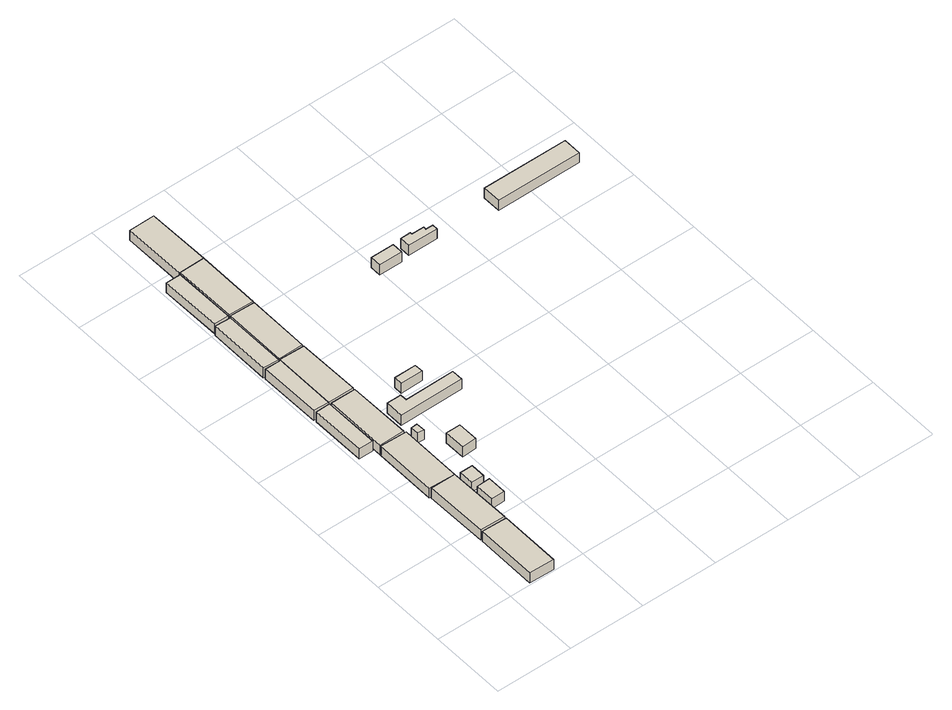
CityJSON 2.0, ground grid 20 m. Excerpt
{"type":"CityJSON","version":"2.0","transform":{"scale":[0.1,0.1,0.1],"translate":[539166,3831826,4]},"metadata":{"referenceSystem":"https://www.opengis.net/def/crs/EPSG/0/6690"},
"CityObjects":{
"building1":{"type":"Building","attributes":{"計測周辺長":45.01,"1/2500図郭":83,"区名":"住之江区","町丁目名称":"南港中２丁目","街区番号":7,"class":"3003","usage":"431","storeysAboveGround":1,"BuildingDetailAttribute.buildingRoofEdgeArea":104.06,"BuildingDetailAttribute.buildingStructureType":"610","BuildingDetailAttribute.buildingStructureOrgType":"2","BuildingDetailAttribute.detailedUsage":"1740","BuildingDetailAttribute.specifiedBuildingCoverageRate":0.6,"BuildingDetailAttribute.surveyYear":2017,"BuildingHighTideRiskAttribute.description":"1","BuildingHighTideRiskAttribute.rank":"2","BuildingHighTideRiskAttribute.depth":1.27,"BuildingIDAttribute.prefecture":"27","BuildingIDAttribute.city":"27125"},"geometry":[{"type":"Solid","lod":"1","boundaries":[[[[0,1,2,3]],[[2,4,5,3]],[[1,6,4,2]],[[0,7,6,1]],[[3,5,7,0]],[[4,6,7,5]]]]}]},
"building2":{"type":"Building","attributes":{"計測周辺長":45.75,"1/2500図郭":83,"区名":"住之江区","町丁目名称":"南港中２丁目","街区番号":7,"class":"3003","usage":"431","storeysAboveGround":1,"BuildingDetailAttribute.buildingRoofEdgeArea":106.44,"BuildingDetailAttribute.buildingStructureType":"610","BuildingDetailAttribute.buildingStructureOrgType":"2","BuildingDetailAttribute.detailedUsage":"1740","BuildingDetailAttribute.specifiedBuildingCoverageRate":0.6,"BuildingDetailAttribute.surveyYear":2017,"BuildingHighTideRiskAttribute.description":"1","BuildingHighTideRiskAttribute.rank":"2","BuildingHighTideRiskAttribute.depth":1.27,"BuildingIDAttribute.prefecture":"27","BuildingIDAttribute.city":"27125"},"geometry":[{"type":"Solid","lod":"1","boundaries":[[[[8,9,10,11]],[[10,12,13,11]],[[9,14,12,10]],[[8,15,14,9]],[[11,13,15,8]],[[12,14,15,13]]]]}]},
"building3":{"type":"Building","attributes":{"計測周辺長":38.35,"1/2500図郭":83,"区名":"住之江区","町丁目名称":"南港中２丁目","街区番号":8,"class":"3003","usage":"431","storeysAboveGround":1,"BuildingDetailAttribute.buildingRoofEdgeArea":58.03,"BuildingDetailAttribute.buildingStructureType":"610","BuildingDetailAttribute.buildingStructureOrgType":"2","BuildingDetailAttribute.detailedUsage":"1740","BuildingDetailAttribute.specifiedBuildingCoverageRate":0.6,"BuildingDetailAttribute.surveyYear":2017,"BuildingHighTideRiskAttribute.description":"1","BuildingHighTideRiskAttribute.rank":"2","BuildingHighTideRiskAttribute.depth":1.26,"BuildingIDAttribute.prefecture":"27","BuildingIDAttribute.city":"27125"},"geometry":[{"type":"Solid","lod":"1","boundaries":[[[[16,17,18,19]],[[18,20,21,19]],[[17,22,20,18]],[[16,23,22,17]],[[19,21,23,16]],[[20,22,23,21]]]]}]},
"building4":{"type":"Building","attributes":{"計測周辺長":46.01,"1/2500図郭":83,"区名":"住之江区","町丁目名称":"南港中２丁目","街区番号":7,"class":"3003","usage":"431","storeysAboveGround":1,"BuildingDetailAttribute.buildingRoofEdgeArea":109.75,"BuildingDetailAttribute.buildingStructureType":"610","BuildingDetailAttribute.buildingStructureOrgType":"2","BuildingDetailAttribute.detailedUsage":"1740","BuildingDetailAttribute.specifiedBuildingCoverageRate":0.6,"BuildingDetailAttribute.surveyYear":2017,"BuildingHighTideRiskAttribute.description":"1","BuildingHighTideRiskAttribute.rank":"2","BuildingHighTideRiskAttribute.depth":1.28,"BuildingIDAttribute.prefecture":"27","BuildingIDAttribute.city":"27125"},"geometry":[{"type":"Solid","lod":"1","boundaries":[[[[24,25,26,11]],[[26,27,13,11]],[[25,28,27,26]],[[24,29,28,25]],[[11,13,29,24]],[[27,28,29,13]]]]}]},
"building5":{"type":"Building","attributes":{"計測周辺長":16.92,"1/2500図郭":83,"区名":"住之江区","町丁目名称":"南港中２丁目","街区番号":7,"class":"3001","usage":"422","storeysAboveGround":1,"BuildingDetailAttribute.buildingRoofEdgeArea":17.44,"BuildingDetailAttribute.buildingStructureType":"610","BuildingDetailAttribute.buildingStructureOrgType":"2","BuildingDetailAttribute.detailedUsage":"1402","BuildingDetailAttribute.specifiedBuildingCoverageRate":0.6,"BuildingDetailAttribute.surveyYear":2017,"BuildingHighTideRiskAttribute.description":"1","BuildingHighTideRiskAttribute.rank":"2","BuildingHighTideRiskAttribute.depth":1.27,"BuildingIDAttribute.prefecture":"27","BuildingIDAttribute.city":"27125"},"geometry":[{"type":"Solid","lod":"1","boundaries":[[[[30,31,32,33]],[[32,34,35,33]],[[31,36,34,32]],[[30,37,36,31]],[[33,35,37,30]],[[34,36,37,35]]]]}]},
"building6":{"type":"Building","attributes":{"計測周辺長":14.26,"1/2500図郭":83,"区名":"住之江区","町丁目名称":"南港中２丁目","街区番号":7,"class":"3003","usage":"422","storeysAboveGround":1,"BuildingDetailAttribute.buildingRoofEdgeArea":12.64,"BuildingDetailAttribute.buildingStructureType":"610","BuildingDetailAttribute.buildingStructureOrgType":"2","BuildingDetailAttribute.detailedUsage":"1402","BuildingDetailAttribute.specifiedBuildingCoverageRate":0.6,"BuildingDetailAttribute.surveyYear":2017,"BuildingHighTideRiskAttribute.description":"1","BuildingHighTideRiskAttribute.rank":"2","BuildingHighTideRiskAttribute.depth":1.27,"BuildingIDAttribute.prefecture":"27","BuildingIDAttribute.city":"27125"},"geometry":[{"type":"Solid","lod":"1","boundaries":[[[[38,39,40,41]],[[40,42,43,41]],[[39,44,42,40]],[[38,45,44,39]],[[41,43,45,38]],[[42,44,45,43]]]]}]},
"building7":{"type":"Building","attributes":{"計測周辺長":40.51,"1/2500図郭":83,"区名":"住之江区","町丁目名称":"南港中２丁目","街区番号":8,"class":"3003","usage":"431","storeysAboveGround":1,"BuildingDetailAttribute.buildingRoofEdgeArea":66.5,"BuildingDetailAttribute.buildingStructureType":"610","BuildingDetailAttribute.buildingStructureOrgType":"2","BuildingDetailAttribute.detailedUsage":"1740","BuildingDetailAttribute.specifiedBuildingCoverageRate":0.6,"BuildingDetailAttribute.surveyYear":2017,"BuildingHighTideRiskAttribute.description":"1","BuildingHighTideRiskAttribute.rank":"2","BuildingHighTideRiskAttribute.depth":1.31,"BuildingIDAttribute.prefecture":"27","BuildingIDAttribute.city":"27125"},"geometry":[{"type":"Solid","lod":"1","boundaries":[[[[46,47,48,49]],[[48,50,51,49]],[[47,52,50,48]],[[46,53,52,47]],[[49,51,53,46]],[[50,52,53,51]]]]}]},
"building8":{"type":"Building","attributes":{"計測周辺長":45.5,"1/2500図郭":83,"区名":"住之江区","町丁目名称":"南港中２丁目","街区番号":7,"class":"3003","usage":"431","storeysAboveGround":1,"BuildingDetailAttribute.buildingRoofEdgeArea":105.62,"BuildingDetailAttribute.buildingStructureType":"610","BuildingDetailAttribute.buildingStructureOrgType":"2","BuildingDetailAttribute.detailedUsage":"1740","BuildingDetailAttribute.specifiedBuildingCoverageRate":0.6,"BuildingDetailAttribute.surveyYear":2017,"BuildingHighTideRiskAttribute.description":"1","BuildingHighTideRiskAttribute.rank":"2","BuildingHighTideRiskAttribute.depth":1.26,"BuildingIDAttribute.prefecture":"27","BuildingIDAttribute.city":"27125"},"geometry":[{"type":"Solid","lod":"1","boundaries":[[[[54,55,56,57]],[[56,58,59,57]],[[55,60,58,56]],[[54,61,60,55]],[[57,59,61,54]],[[58,60,61,59]]]]}]},
"building9":{"type":"Building","attributes":{"class":"3003","BuildingDetailAttribute.specifiedBuildingCoverageRate":0.6,"BuildingDetailAttribute.surveyYear":2017,"BuildingHighTideRiskAttribute.description":"1","BuildingHighTideRiskAttribute.rank":"2","BuildingHighTideRiskAttribute.depth":1.38,"BuildingIDAttribute.prefecture":"27","BuildingIDAttribute.city":"27125"},"geometry":[{"type":"Solid","lod":"1","boundaries":[[[[62,63,64,65]],[[64,66,67,65]],[[63,68,66,64]],[[62,69,68,63]],[[65,67,69,62]],[[66,68,69,67]]]]}]},
"building10":{"type":"Building","attributes":{"計測周辺長":40.52,"1/2500図郭":83,"区名":"住之江区","町丁目名称":"南港中２丁目","街区番号":8,"class":"3003","usage":"431","storeysAboveGround":1,"BuildingDetailAttribute.buildingRoofEdgeArea":65.06,"BuildingDetailAttribute.buildingStructureType":"610","BuildingDetailAttribute.buildingStructureOrgType":"2","BuildingDetailAttribute.detailedUsage":"1740","BuildingDetailAttribute.specifiedBuildingCoverageRate":0.6,"BuildingDetailAttribute.surveyYear":2017,"BuildingHighTideRiskAttribute.description":"1","BuildingHighTideRiskAttribute.rank":"2","BuildingHighTideRiskAttribute.depth":1.25,"BuildingIDAttribute.prefecture":"27","BuildingIDAttribute.city":"27125"},"geometry":[{"type":"Solid","lod":"1","boundaries":[[[[70,71,72,73]],[[72,74,75,73]],[[71,76,74,72]],[[70,77,76,71]],[[73,75,77,70]],[[74,76,77,75]]]]}]},
"building11":{"type":"Building","attributes":{"計測周辺長":46.01,"1/2500図郭":83,"区名":"住之江区","町丁目名称":"南港中２丁目","街区番号":7,"class":"3003","usage":"431","storeysAboveGround":1,"BuildingDetailAttribute.buildingRoofEdgeArea":108.5,"BuildingDetailAttribute.buildingStructureType":"610","BuildingDetailAttribute.buildingStructureOrgType":"2","BuildingDetailAttribute.detailedUsage":"1740","BuildingDetailAttribute.specifiedBuildingCoverageRate":0.6,"BuildingDetailAttribute.surveyYear":2017,"BuildingHighTideRiskAttribute.description":"1","BuildingHighTideRiskAttribute.rank":"2","BuildingHighTideRiskAttribute.depth":1.31,"BuildingIDAttribute.prefecture":"27","BuildingIDAttribute.city":"27125"},"geometry":[{"type":"Solid","lod":"1","boundaries":[[[[78,79,80,46,49]],[[46,53,51,49]],[[80,81,53,46]],[[79,82,81,80]],[[78,83,82,79]],[[49,51,83,78]],[[53,81,82,83,51]]]]}]},
"building12":{"type":"Building","attributes":{"class":"3003","BuildingDetailAttribute.specifiedBuildingCoverageRate":0.6,"BuildingDetailAttribute.surveyYear":2017,"BuildingHighTideRiskAttribute.description":"1","BuildingHighTideRiskAttribute.rank":"2","BuildingHighTideRiskAttribute.depth":1.31,"BuildingIDAttribute.prefecture":"27","BuildingIDAttribute.city":"27125"},"geometry":[{"type":"Solid","lod":"1","boundaries":[[[[84,85,86,87]],[[86,88,89,87]],[[85,90,88,86]],[[84,91,90,85]],[[87,89,91,84]],[[88,90,91,89]]]]}]},
"building13":{"type":"Building","attributes":{"計測周辺長":39.5,"1/2500図郭":83,"区名":"住之江区","町丁目名称":"南港中２丁目","街区番号":8,"class":"3003","usage":"431","storeysAboveGround":1,"BuildingDetailAttribute.buildingRoofEdgeArea":60,"BuildingDetailAttribute.buildingStructureType":"610","BuildingDetailAttribute.buildingStructureOrgType":"2","BuildingDetailAttribute.detailedUsage":"1740","BuildingDetailAttribute.specifiedBuildingCoverageRate":0.6,"BuildingDetailAttribute.surveyYear":2017,"BuildingHighTideRiskAttribute.description":"1","BuildingHighTideRiskAttribute.rank":"2","BuildingHighTideRiskAttribute.depth":1.04,"BuildingIDAttribute.prefecture":"27","BuildingIDAttribute.city":"27125"},"geometry":[{"type":"Solid","lod":"1","boundaries":[[[[92,93,94,95]],[[94,96,97,95]],[[93,98,96,94]],[[92,99,98,93]],[[95,97,99,92]],[[96,98,99,97]]]]}]},
"building14":{"type":"Building","attributes":{"計測周辺長":45.76,"1/2500図郭":83,"区名":"住之江区","町丁目名称":"南港中２丁目","街区番号":7,"class":"3003","usage":"431","storeysAboveGround":1,"BuildingDetailAttribute.buildingRoofEdgeArea":106.47,"BuildingDetailAttribute.buildingStructureType":"610","BuildingDetailAttribute.buildingStructureOrgType":"2","BuildingDetailAttribute.detailedUsage":"1740","BuildingDetailAttribute.specifiedBuildingCoverageRate":0.6,"BuildingDetailAttribute.surveyYear":2017,"BuildingHighTideRiskAttribute.description":"1","BuildingHighTideRiskAttribute.rank":"2","BuildingHighTideRiskAttribute.depth":1.25,"BuildingIDAttribute.prefecture":"27","BuildingIDAttribute.city":"27125"},"geometry":[{"type":"Solid","lod":"1","boundaries":[[[[100,101,102,103]],[[102,104,105,103]],[[101,106,104,102]],[[100,107,106,101]],[[103,105,107,100]],[[104,106,107,105]]]]}]},
"building15":{"type":"Building","attributes":{"計測周辺長":43,"1/2500図郭":83,"区名":"住之江区","町丁目名称":"南港中２丁目","街区番号":7,"class":"3001","usage":"422","storeysAboveGround":1,"BuildingDetailAttribute.buildingRoofEdgeArea":56.81,"BuildingDetailAttribute.buildingStructureType":"610","BuildingDetailAttribute.buildingStructureOrgType":"2","BuildingDetailAttribute.detailedUsage":"1402","BuildingDetailAttribute.specifiedBuildingCoverageRate":0.6,"BuildingDetailAttribute.surveyYear":2017,"BuildingHighTideRiskAttribute.description":"1","BuildingHighTideRiskAttribute.rank":"2","BuildingHighTideRiskAttribute.depth":1.31,"BuildingIDAttribute.prefecture":"27","BuildingIDAttribute.city":"27125"},"geometry":[{"type":"Solid","lod":"1","boundaries":[[[[108,109,110,111,112,113]],[[112,114,115,113]],[[111,116,114,112]],[[110,117,116,111]],[[109,118,117,110]],[[108,119,118,109]],[[113,115,119,108]],[[114,116,117,118,119,115]]]]}]},
"building16":{"type":"Building","attributes":{"計測周辺長":46.26,"1/2500図郭":83,"区名":"住之江区","町丁目名称":"南港中２丁目","街区番号":7,"class":"3003","usage":"431","storeysAboveGround":1,"BuildingDetailAttribute.buildingRoofEdgeArea":108.09,"BuildingDetailAttribute.buildingStructureType":"610","BuildingDetailAttribute.buildingStructureOrgType":"2","BuildingDetailAttribute.detailedUsage":"1740","BuildingDetailAttribute.specifiedBuildingCoverageRate":0.6,"BuildingDetailAttribute.surveyYear":2017,"BuildingHighTideRiskAttribute.description":"1","BuildingHighTideRiskAttribute.rank":"2","BuildingHighTideRiskAttribute.depth":1.04,"BuildingIDAttribute.prefecture":"27","BuildingIDAttribute.city":"27125"},"geometry":[{"type":"Solid","lod":"1","boundaries":[[[[120,121,122,123]],[[122,124,125,123]],[[121,126,124,122]],[[120,127,126,121]],[[123,125,127,120]],[[124,126,127,125]]]]}]},
"building17":{"type":"Building","attributes":{"計測周辺長":15.86,"1/2500図郭":83,"区名":"住之江区","町丁目名称":"南港中２丁目","街区番号":7,"class":"3003","usage":"422","storeysAboveGround":1,"BuildingDetailAttribute.buildingRoofEdgeArea":12.56,"BuildingDetailAttribute.buildingStructureType":"610","BuildingDetailAttribute.buildingStructureOrgType":"2","BuildingDetailAttribute.detailedUsage":"1402","BuildingDetailAttribute.specifiedBuildingCoverageRate":0.6,"BuildingDetailAttribute.surveyYear":2017,"BuildingHighTideRiskAttribute.description":"1","BuildingHighTideRiskAttribute.rank":"2","BuildingHighTideRiskAttribute.depth":1.35,"BuildingIDAttribute.prefecture":"27","BuildingIDAttribute.city":"27125"},"geometry":[{"type":"Solid","lod":"1","boundaries":[[[[128,129,130,131]],[[130,132,133,131]],[[129,134,132,130]],[[128,135,134,129]],[[131,133,135,128]],[[132,134,135,133]]]]}]},
"building18":{"type":"Building","attributes":{"計測周辺長":46.5,"1/2500図郭":83,"区名":"住之江区","町丁目名称":"南港中２丁目","街区番号":7,"class":"3003","usage":"431","storeysAboveGround":1,"BuildingDetailAttribute.buildingRoofEdgeArea":111.38,"BuildingDetailAttribute.buildingStructureType":"610","BuildingDetailAttribute.buildingStructureOrgType":"2","BuildingDetailAttribute.detailedUsage":"1740","BuildingDetailAttribute.specifiedBuildingCoverageRate":0.6,"BuildingDetailAttribute.surveyYear":2017,"BuildingHighTideRiskAttribute.description":"1","BuildingHighTideRiskAttribute.rank":"2","BuildingHighTideRiskAttribute.depth":1.01,"BuildingIDAttribute.prefecture":"27","BuildingIDAttribute.city":"27125"},"geometry":[{"type":"Solid","lod":"1","boundaries":[[[[136,120,123,137,138]],[[137,139,140,138]],[[123,125,139,137]],[[120,127,125,123]],[[136,141,127,120]],[[138,140,141,136]],[[139,125,127,141,140]]]]}]},
"building19":{"type":"Building","attributes":{"class":"3001","BuildingDetailAttribute.specifiedBuildingCoverageRate":0.6,"BuildingDetailAttribute.surveyYear":2017,"BuildingHighTideRiskAttribute.description":"1","BuildingHighTideRiskAttribute.rank":"2","BuildingHighTideRiskAttribute.depth":0.692,"BuildingIDAttribute.prefecture":"27","BuildingIDAttribute.city":"27125"},"geometry":[{"type":"Solid","lod":"1","boundaries":[[[[142,143,144,145]],[[144,146,147,145]],[[143,148,146,144]],[[142,149,148,143]],[[145,147,149,142]],[[146,148,149,147]]]]}]},
"building20":{"type":"Building","attributes":{"計測周辺長":20.95,"1/2500図郭":83,"区名":"住之江区","町丁目名称":"南港中２丁目","街区番号":7,"class":"3001","usage":"422","storeysAboveGround":1,"BuildingDetailAttribute.buildingRoofEdgeArea":16.7,"BuildingDetailAttribute.buildingStructureType":"610","BuildingDetailAttribute.buildingStructureOrgType":"2","BuildingDetailAttribute.detailedUsage":"1402","BuildingDetailAttribute.specifiedBuildingCoverageRate":0.6,"BuildingDetailAttribute.surveyYear":2017,"BuildingHighTideRiskAttribute.description":"1","BuildingHighTideRiskAttribute.rank":"2","BuildingHighTideRiskAttribute.depth":0.702,"BuildingIDAttribute.prefecture":"27","BuildingIDAttribute.city":"27125"},"geometry":[{"type":"Solid","lod":"1","boundaries":[[[[150,151,152,153,154,155,156,157]],[[156,158,159,157]],[[155,160,158,156]],[[154,161,160,155]],[[153,162,161,154]],[[152,163,162,153]],[[151,164,163,152]],[[150,165,164,151]],[[157,159,165,150]],[[158,160,161,162,163,164,165,159]]]]}]},
"building21":{"type":"Building","attributes":{"計測周辺長":54.28,"1/2500図郭":83,"区名":"住之江区","町丁目名称":"南港中２丁目","街区番号":7,"class":"3003","usage":"422","storeysAboveGround":1,"BuildingDetailAttribute.buildingRoofEdgeArea":107.59,"BuildingDetailAttribute.buildingStructureType":"610","BuildingDetailAttribute.buildingStructureOrgType":"2","BuildingDetailAttribute.detailedUsage":"1402","BuildingDetailAttribute.specifiedBuildingCoverageRate":0.6,"BuildingDetailAttribute.surveyYear":2017,"BuildingHighTideRiskAttribute.description":"1","BuildingHighTideRiskAttribute.rank":"2","BuildingHighTideRiskAttribute.depth":1.14,"BuildingIDAttribute.prefecture":"27","BuildingIDAttribute.city":"27125"},"geometry":[{"type":"Solid","lod":"1","boundaries":[[[[166,167,168,169]],[[168,170,171,169]],[[167,172,170,168]],[[166,173,172,167]],[[169,171,173,166]],[[170,172,173,171]]]]}]}
},
"vertices":[
[56,4,10],[57,164,10],[122,162,10],[121,2,10],[122,162,40],[121,2,40],[57,164,40],[56,4,40],
[122,167,10],[57,169,10],[55,332,10],[120,332,10],[55,332,40],[120,332,40],[57,169,40],[122,167,40],
[11,519,10],[11,662,10],[48,663,10],[48,519,10],[48,663,40],[48,519,40],[11,662,40],[11,519,40],
[52,334,10],[53,497,10],[121,495,10],[121,495,40],[53,497,40],[52,334,40],
[134,225,10],[134,274,10],[169,275,10],[169,226,10],[169,275,40],[169,226,40],[134,274,40],[134,225,40],
[133,290,10],[132,328,10],[165,328,10],[165,290,10],[165,328,40],[165,290,40],[132,328,40],[133,290,40],
[49,667,10],[9,669,10],[8,829,10],[50,829,10],[8,829,40],[50,829,40],[9,669,40],[49,667,40],
[53,499,10],[52,662,10],[117,662,10],[118,500,10],[117,662,40],[118,500,40],[52,662,40],[53,499,40],
[136,477,10],[136,497,10],[153,498,10],[154,475,10],[153,498,40],[154,475,40],[136,497,40],[136,477,40],
[7,834,10],[8,996,10],[48,994,10],[48,832,10],[48,994,40],[48,832,40],[8,996,40],[7,834,40],
[50,832,10],[115,830,10],[117,667,10],[117,667,40],[115,830,40],[50,832,40],
[185,439,9],[223,439,9],[223,386,9],[185,384,9],[223,386,39],[185,384,39],[223,439,39],[185,439,39],
[11,1001,10],[9,1161,10],[47,1161,10],[48,1001,10],[47,1161,40],[48,1001,40],[9,1161,40],[11,1001,40],
[50,834,10],[51,999,10],[116,997,10],[115,835,10],[116,997,40],[115,835,40],[51,999,40],[50,834,40],
[145,540,8],[145,588,8],[182,588,8],[183,570,8],[313,572,8],[313,542,8],[313,572,38],[313,542,38],[183,570,38],[182,588,38],[145,588,38],[145,540,38],
[117,1167,10],[116,1000,10],[51,1002,10],[52,1166,10],[51,1002,40],[52,1166,40],[116,1000,40],[117,1167,40],
[205,635,9],[262,636,9],[263,614,9],[205,613,9],[263,614,39],[205,613,39],[262,636,39],[205,635,39],
[115,1332,10],[49,1166,10],[48,1331,10],[49,1166,40],[48,1331,40],[115,1332,40],
[392,912,11],[392,941,11],[453,941,11],[453,912,11],[453,941,41],[453,912,41],[392,941,41],[392,912,41],
[476,917,12],[476,944,12],[503,944,12],[503,939,12],[535,939,12],[535,931,12],[554,931,12],[554,917,12],[554,931,42],[554,917,42],[535,931,42],[535,939,42],[503,939,42],[503,944,42],[476,944,42],[476,917,42],
[709,899,11],[709,947,11],[932,947,11],[932,899,11],[932,947,41],[932,899,41],[709,947,41],[709,899,41]
]}
